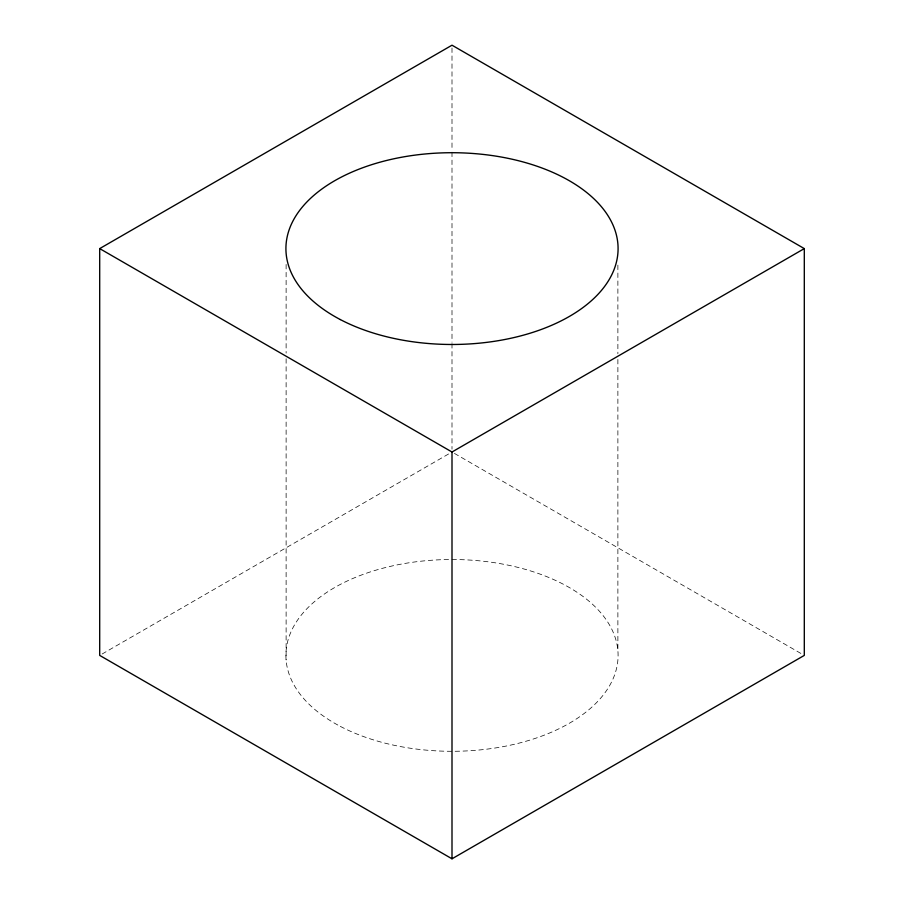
<?xml version="1.0" encoding="UTF-8"?>
<svg xmlns="http://www.w3.org/2000/svg" width="904" height="904" viewBox="0 0 904 904"><rect width="100%" height="100%" fill="white"/><g stroke="black" fill="none" stroke-linecap="round" stroke-linejoin="round"><path stroke-width="0.68" stroke-dasharray="4.52 3.39" d="M102.141 653.999L449.559 453.412M454.441 453.412L801.859 653.999M617.884 265.132L617.884 353.814M617.884 359.453L617.884 650.823M452 48.014L452 150.776M452 152.177L452 342.209M452 343.61L452 449.186M286.116 264.431L286.116 353.114M286.116 358.741L286.116 659.976M340.299 726.364A166.076 95.88 0 0 0 614.291 675.774A166.076 95.88 0 0 0 401.41 564.073A166.076 95.88 0 0 0 340.299 726.364"/><path stroke-width="1.36" d="M99.7 248.6L452 45.2L804.3 248.6L804.3 655.4L452 858.8L99.7 655.4L99.7 248.6L452 452L804.3 248.6M452 452L452 858.8M340.299 319.553A166.076 95.88 0 0 0 614.291 268.963A166.076 95.88 0 0 0 401.41 157.273A166.076 95.88 0 0 0 340.299 319.553"/></g></svg>
